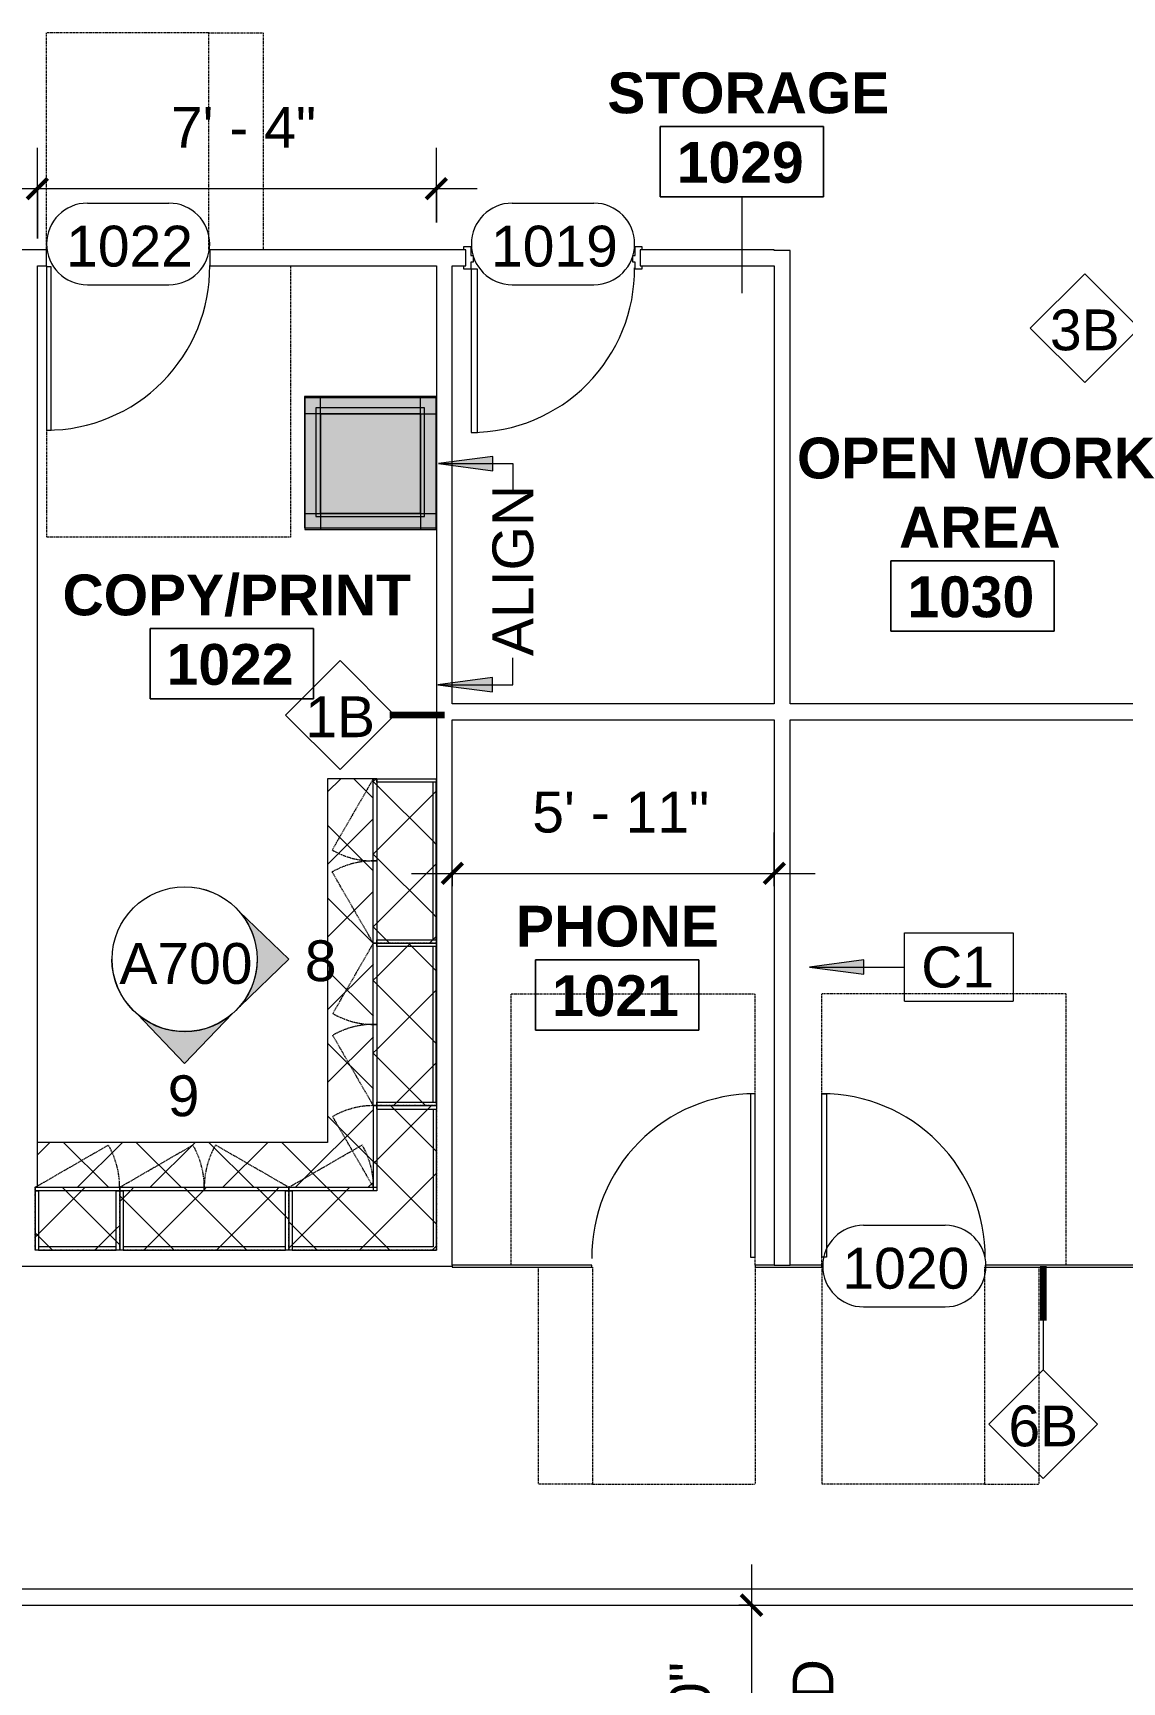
# Model space of a CAD drawing. Header units: inches. Extents: x 4757 to 6810, y 9919 to 10986.
# Drawn here: x 5946.1 to 6186.2, y 10412.4 to 10775.9 of the extents above; entities that cross this region are included whole.
import ezdxf

# ---------------------------------------------------------------- set-up
doc = ezdxf.new("R2010")
doc.units = ezdxf.units.IN
doc.header["$MEASUREMENT"] = 0
for name, pattern in [('Dash', [0.25, 0.125, -0.125]), ('Dash 1_32_', [0.0625, 0.03125, -0.03125]), ('Hidden', [0.28125, 0.1875, -0.09375])]:
    doc.linetypes.add(name, pattern=pattern)
for name, color, linetype, lineweight in [('A-ANNO-DIMS', 211, 'Continuous', 9), ('A-ANNO-DIMS-96', 211, 'Continuous', 9), ('A-ANNO-KEYN', 231, 'Continuous', 9), ('A-AREA-IDEN', 2, 'Continuous', 9), ('A-DOOR', 31, 'Continuous', 13), ('A-DOOR-IDEN', 31, 'Continuous', 9), ('A-GENM', 13, 'Dash 1_32_', 9), ('A-WALL', 113, 'Continuous', 13), ('A-WALL-IDEN', 211, 'Continuous', 9), ('A-WALL-PATT', 111, 'Continuous', 13), ('Bb-col', 7, 'Continuous', 9), ('G-ANNO-SYMB', 111, 'Continuous', 9), ('G-ANNO-TEXT', 231, 'Continuous', 9), ('I-WALL', 2, 'Continuous', 9), ('Q-CASE', 31, 'Continuous', 9), ('Q-CASE-HDLN', 31, 'Dash', 9), ('Rosslyn Plaza North_1777 North Kent St _W632_-09_dwg', 8, 'Continuous', 9)]:
    doc.layers.add(name, color=color, linetype=linetype, lineweight=lineweight)
doc.styles.add('Arial_3', font='arial.ttf', dxfattribs={"height": 9})
doc.styles.add('Swis721 Lt BT', font='swissl.ttf', dxfattribs={"height": 9})
doc.styles.add('Swis721 Lt BT_B', font='', dxfattribs={"height": 9})
doc.styles.get('Swis721 Lt BT_B').set_extended_font_data('Swis721 Lt BT', bold=True)
doc.dimstyles.new('OTJ_-_3_32__Linear__1_2__Tolerance', dxfattribs={"dimscale": 12, "dimtxt": 9.497835, "dimasz": 0.375, "dimexe": 0.75, "dimexo": 0.5, "dimgap": 0.5, "dimtad": 1, "dimdec": 1, "dimrnd": 0.5, "dimzin": 3, "dimdsep": 46, "dimlunit": 4, "dimtxsty": 'Swis721 Lt BT', "dimblk1": 'OBLIQUE', "dimblk2": 'OBLIQUE', "dimsah": 1, "dimcen": 0.09, "dimdle": 0.75, "dimazin": 0, "dimtfac": 1, "dimtdec": 4, "dimtix": 1, "dimtmove": 0, "dimatfit": 3, "dimfxl": 1, "dimtvp": 1, "dimfrac": 2, "dimtolj": 1, "dimtzin": 0, "dimarcsym": 2})
pattern_1 = [(135, (10613.482, -6037.329), (-8.012227, -8.012227), []), (225, (10613.482, -6037.329), (8.012227, -8.012227), [])]
pattern_2 = [(225, (6004.46, 10505.177), (8.012227, -8.012227), []), (315, (6004.46, 10505.177), (8.012227, 8.012227), [])]
pattern_3 = [(225, (6037.015, 10505.177), (8.012227, -8.012227), []), (315, (6037.015, 10505.177), (8.012227, 8.012227), [])]
pattern_4 = [(135, (10577.25, -6037.344), (-8.012227, -8.012227), []), (225, (10577.25, -6037.344), (8.012227, -8.012227), [])]
pattern_5 = [(225, (5967.174, 10505.177), (8.012227, -8.012227), []), (315, (5967.174, 10505.177), (8.012227, 8.012227), [])]

# ---------------------------------------------------------------- blocks, each defined once
blk = doc.blocks.new('Door - Glass Single - Patch - Short Handle-7125740-Level XX  CONSTRUCTION')
at = {"layer": 'A-DOOR', "lineweight": 20}
for p, q in [((17, -2), (18, -2)), ((17, -38), (17, -2)), ((18, -2), (18, -38)), ((18, -38), (17, -38))]:
    blk.add_line(p, q, dxfattribs=at)
at = {"layer": 'A-DOOR', "lineweight": 9}
blk.add_arc((18, -2), 36, 179.5, 270, dxfattribs=at)
at = {"layer": 'A-GENM'}
for p, q in [((-17.81, 48.06), (-29.81, 48.06)), ((-29.81, 0.25), (-29.81, 48.06)), ((-17.81, 48.06), (18, 48.06)), ((-17.81, 0.25), (-17.81, 48.06)), ((18, 0.25), (18, 48.06)), ((17.97, 0.25), (18, 0.25)), ((-35.81, -0.25), (-35.81, -60.06)), ((17.97, -0.25), (18, -0.25)), ((18, -0.25), (18, -60.06)), ((-35.81, -60.06), (18, -60.06))]:
    blk.add_line(p, q, dxfattribs=at)
blk = doc.blocks.new('C-L SHAPE COUNTER TOP - C-L SHAPE COUNTER TOP-8491426-Level XX  CONSTRUCTION')
at = {"layer": 'Q-CASE'}
h = blk.add_hatch(dxfattribs=at)
h.set_pattern_fill('FP_4', color=256, style=0, pattern_type=2)
h.set_pattern_definition([(315, (-10507.289, 6035.019), (8.012227, 8.012227), []), (45, (-10507.289, 6035.019), (-8.012227, 8.012227), [])])
h.paths.add_polyline_path([(14.13, 13.87), (67.97, 13.91), (67.97, 13.93), (104.2, 13.93), (104.2, 24), (24, 24), (24, 88), (14.13, 88), (14.13, 13.91)], flags=0)
h.paths.add_polyline_path([(13.38, 13.87), (13.38, 13.12), (14.13, 13.14), (14.13, 13.87), (13.87, 13.87)], flags=0)
h.paths.add_polyline_path([(32.14, 0), (104.2, 0), (104.2, 0.05), (32.14, 0.04)], flags=0)
for p, q in [((24, 24), (24, 88)), ((104.2, 24), (24, 24)), ((104.2, 13.93), (104.2, 24)), ((104.2, 0), (104.2, 0.05))]:
    blk.add_line(p, q, dxfattribs=at)
blk = doc.blocks.new('Door - Glass Single - Patch - Short Handle-7276313-Level XX  CONSTRUCTION')
at = {"layer": 'A-DOOR', "lineweight": 20}
for p, q in [((17, 38), (17, 2)), ((18, 38), (17, 38)), ((18, 2), (18, 38)), ((17, 2), (18, 2))]:
    blk.add_line(p, q, dxfattribs=at)
at = {"layer": 'A-DOOR', "lineweight": 9}
blk.add_arc((18, 2), 36, 90, 180.5, dxfattribs=at)
at = {"layer": 'A-GENM'}
for p, q in [((-35.81, 61.56), (18, 61.56)), ((-35.81, 1.75), (-35.81, 61.56)), ((18, 1.75), (18, 61.56)), ((17.97, 1.75), (18, 1.75)), ((-29.81, -1.75), (-29.81, -49.56)), ((-17.81, -1.75), (-17.81, -49.56)), ((17.97, -1.75), (18, -1.75)), ((18, -1.75), (18, -49.56)), ((-17.81, -49.56), (-29.81, -49.56)), ((-17.81, -49.56), (18, -49.56))]:
    blk.add_line(p, q, dxfattribs=at)
blk = doc.blocks.new('Door - Single - Solid Door-8708855-Level XX  CONSTRUCTION')
at = {"layer": 'A-DOOR', "lineweight": 9}
for p, q in [((-15.63, 2.41), (-14.13, 2.41)), ((-15.63, 1.66), (-15.63, 2.41)), ((-14.13, 2.41), (-14.13, 0.41)), ((-14.13, 0.41), (-13.63, 0.41)), ((-13.63, 0.41), (-13.63, -1.09)), ((21.62, 0.41), (22.12, 0.41)), ((21.62, -1.09), (21.62, 0.41)), ((22.12, 2.41), (23.62, 2.41)), ((22.12, 0.41), (22.12, 2.41)), ((23.62, 2.41), (23.62, 1.66)), ((-15.63, -2.59), (-15.63, -1.84)), ((-14.13, -2.59), (-15.63, -2.59)), ((-14.13, -1.09), (-14.13, -2.59)), ((-13.63, -1.09), (-14.13, -1.09)), ((22.12, -1.09), (21.62, -1.09)), ((22.12, -2.59), (22.12, -1.09)), ((23.62, -2.59), (22.12, -2.59)), ((23.62, -1.84), (23.62, -2.59))]:
    blk.add_line(p, q, dxfattribs=at)
at = {"layer": 'A-DOOR'}
for p, q in [((-12.63, -2.59), (-14.01, -2.59)), ((-14.01, -2.59), (-14.01, -38.59)), ((-12.63, -38.59), (-12.63, -2.59)), ((-14.01, -38.59), (-12.63, -38.59))]:
    blk.add_line(p, q, dxfattribs=at)
at = {"layer": 'A-DOOR', "lineweight": 9}
blk.add_arc((-14.01, -2.59), 36, 270, 0.5, dxfattribs=at)
blk = doc.blocks.new('CW Cupbd Ohead - 37_h x 13 7_8_d - 2 Doors - 1 Shelf-8874290-Level XX  CONSTRUCTION')
at = {"layer": 'Q-CASE'}
h = blk.add_hatch(dxfattribs=at)
h.set_pattern_fill('FP_19', color=256, style=0, pattern_type=2)
h.set_pattern_definition(pattern_1)
h.paths.add_polyline_path([(2.75, -15.45), (2.75, -2.36), (2, -2.36), (2, -15.45)], flags=0)
h = blk.add_hatch(dxfattribs=at)
h.set_pattern_fill('FP_19', color=256, style=0, pattern_type=2)
h.set_pattern_definition(pattern_1)
h.paths.add_polyline_path([(37.48, -3.11), (37.48, -2.36), (2.75, -2.36), (2.75, -3.11), (20.83, -3.11)], flags=0)
h = blk.add_hatch(dxfattribs=at)
h.set_pattern_fill('FP_19', color=256, style=0, pattern_type=2)
h.set_pattern_definition(pattern_1)
h.paths.add_polyline_path([(37.48, -15.45), (37.48, -3.11), (2.75, -3.11), (2.75, -15.45), (20.83, -15.45)], flags=0)
h = blk.add_hatch(dxfattribs=at)
h.set_pattern_fill('FP_19', color=256, style=0, pattern_type=2)
h.set_pattern_definition(pattern_1)
h.paths.add_polyline_path([(38.23, -15.45), (38.23, -2.36), (37.48, -2.36), (37.48, -15.45)], flags=0)
h = blk.add_hatch(dxfattribs=at)
h.set_pattern_fill('FP_19', color=256, style=0, pattern_type=2)
h.set_pattern_definition(pattern_1)
h.paths.add_polyline_path([(20.11, -15.45), (2, -15.45), (2, -16.24), (20.11, -16.24)], flags=0)
h = blk.add_hatch(dxfattribs=at)
h.set_pattern_fill('FP_19', color=256, style=0, pattern_type=2)
h.set_pattern_definition(pattern_1)
h.paths.add_polyline_path([(38.23, -15.45), (20.11, -15.45), (20.11, -16.24), (38.23, -16.24)], flags=0)
for p, q in [((2, -2.36), (2.75, -2.36)), ((2, -15.45), (2, -2.36)), ((2.75, -2.36), (2.75, -15.45)), ((37.48, -2.36), (2.75, -2.36)), ((2.75, -3.11), (37.48, -3.11)), ((37.48, -2.36), (38.23, -2.36)), ((37.48, -15.45), (37.48, -2.36)), ((38.23, -15.45), (38.23, -2.36)), ((2, -15.45), (20.11, -15.45)), ((2, -15.45), (2, -16.24)), ((2.75, -15.45), (2, -15.45)), ((20.11, -16.24), (2, -16.24)), ((20.11, -16.24), (20.11, -15.45)), ((20.11, -15.45), (38.23, -15.45)), ((20.11, -15.45), (20.11, -16.24)), ((38.23, -16.24), (20.11, -16.24)), ((38.23, -15.45), (37.48, -15.45)), ((38.23, -16.24), (38.23, -15.45))]:
    blk.add_line(p, q, dxfattribs=at)
at = {"layer": 'Q-CASE', "linetype": 'Hidden'}
for p, q in [((2, -16.24), (17.68, -25.3)), ((38.23, -16.24), (22.54, -25.3))]:
    blk.add_line(p, q, dxfattribs=at)
for centre, start, end in [((2, -16.24), 330, 0.5), ((38.23, -16.24), 179.5, 210)]:
    blk.add_arc(centre, 18.12, start, end, dxfattribs=at)
at = {"layer": 'Q-CASE-HDLN'}
for p, q in [((2, -16.24), (2, -2.36)), ((2, -2.36), (38.23, -2.36)), ((38.23, -2.36), (38.23, -16.24)), ((38.23, -16.24), (2, -16.24))]:
    blk.add_line(p, q, dxfattribs=at)
blk = doc.blocks.new('CW Cupbd Ohead - 37_h x 13 7_8_d - 2 Doors - 1 Shelf-8874303-Level XX  CONSTRUCTION')
at = {"layer": 'Q-CASE'}
h = blk.add_hatch(dxfattribs=at)
h.set_pattern_fill('FP_20', color=256, style=0, pattern_type=2)
h.set_pattern_definition(pattern_2)
h.paths.add_polyline_path([(2, -2.36), (2, -15.45), (2.75, -15.45), (2.75, -2.36)], flags=0)
h = blk.add_hatch(dxfattribs=at)
h.set_pattern_fill('FP_20', color=256, style=0, pattern_type=2)
h.set_pattern_definition(pattern_2)
h.paths.add_polyline_path([(38.53, -2.36), (2.75, -2.36), (2.75, -3.11), (38.53, -3.11)], flags=0)
h = blk.add_hatch(dxfattribs=at)
h.set_pattern_fill('FP_20', color=256, style=0, pattern_type=2)
h.set_pattern_definition(pattern_2)
h.paths.add_polyline_path([(38.53, -3.11), (2.75, -3.11), (2.75, -15.45), (38.53, -15.45), (38.53, -12.57)], flags=0)
h = blk.add_hatch(dxfattribs=at)
h.set_pattern_fill('FP_20', color=256, style=0, pattern_type=2)
h.set_pattern_definition(pattern_2)
h.paths.add_polyline_path([(39.28, -2.36), (38.53, -2.36), (38.53, -15.45), (39.28, -15.45), (39.28, -12.57)], flags=0)
h = blk.add_hatch(dxfattribs=at)
h.set_pattern_fill('FP_20', color=256, style=0, pattern_type=2)
h.set_pattern_definition(pattern_2)
h.paths.add_polyline_path([(20.64, -15.45), (2, -15.45), (2, -16.24), (20.64, -16.24)], flags=0)
h = blk.add_hatch(dxfattribs=at)
h.set_pattern_fill('FP_20', color=256, style=0, pattern_type=2)
h.set_pattern_definition(pattern_2)
h.paths.add_polyline_path([(39.28, -15.45), (20.64, -15.45), (20.64, -16.24), (39.28, -16.24)], flags=0)
for p, q in [((2, -2.36), (2.75, -2.36)), ((2, -15.45), (2, -2.36)), ((2.75, -2.36), (2.75, -15.45)), ((38.53, -2.36), (2.75, -2.36)), ((2.75, -3.11), (38.53, -3.11)), ((38.53, -2.36), (39.28, -2.36)), ((38.53, -15.45), (38.53, -2.36)), ((39.28, -15.45), (39.28, -2.36)), ((2, -15.45), (20.64, -15.45)), ((2, -15.45), (2, -16.24)), ((2.75, -15.45), (2, -15.45)), ((20.64, -16.24), (2, -16.24)), ((20.64, -16.24), (20.64, -15.45)), ((20.64, -15.45), (39.28, -15.45)), ((20.64, -15.45), (20.64, -16.24)), ((39.28, -16.24), (20.64, -16.24)), ((39.28, -15.45), (38.53, -15.45)), ((39.28, -16.24), (39.28, -15.45))]:
    blk.add_line(p, q, dxfattribs=at)
at = {"layer": 'Q-CASE', "linetype": 'Hidden'}
for p, q in [((2, -16.24), (18.14, -25.56)), ((39.28, -16.24), (23.14, -25.56))]:
    blk.add_line(p, q, dxfattribs=at)
for centre, start, end in [((2, -16.24), 330, 0.5), ((39.28, -16.24), 179.5, 210)]:
    blk.add_arc(centre, 18.64, start, end, dxfattribs=at)
at = {"layer": 'Q-CASE-HDLN'}
for p, q in [((2, -16.24), (2, -2.36)), ((2, -2.36), (39.28, -2.36)), ((39.28, -2.36), (39.28, -16.24)), ((39.28, -16.24), (2, -16.24))]:
    blk.add_line(p, q, dxfattribs=at)
blk = doc.blocks.new('CW Cupbd Ohead Cnr - 23_5_h x 13 7_8_d - 1 Shelf-8485591-Level XX  CONSTRUCTION')
at = {"layer": 'Q-CASE'}
h = blk.add_hatch(dxfattribs=at)
h.set_pattern_fill('FP_21', color=256, style=0, pattern_type=2)
h.set_pattern_definition(pattern_3)
h.paths.add_polyline_path([(33.8, -2.36), (2, -2.36), (2, -33.5), (2.75, -33.5), (2.75, -3.11), (33.8, -3.11)], flags=0)
h = blk.add_hatch(dxfattribs=at)
h.set_pattern_fill('FP_21', color=256, style=0, pattern_type=2)
h.set_pattern_definition(pattern_3)
h.paths.add_polyline_path([(33.8, -3.11), (2.75, -3.11), (2.75, -33.5), (15.12, -33.5), (15.12, -15.49), (33.8, -15.49), (33.8, -12.57)], flags=0)
h = blk.add_hatch(dxfattribs=at)
h.set_pattern_fill('FP_21', color=256, style=0, pattern_type=2)
h.set_pattern_definition(pattern_3)
h.paths.add_polyline_path([(33.8, -2.36), (33.8, -15.49), (34.55, -15.49), (34.55, -2.36)], flags=0)
h = blk.add_hatch(dxfattribs=at)
h.set_pattern_fill('FP_21', color=256, style=0, pattern_type=2)
h.set_pattern_definition(pattern_3)
h.paths.add_polyline_path([(15.12, -16.24), (15.12, -34.25), (15.87, -34.25), (15.87, -16.24)], flags=0)
h = blk.add_hatch(dxfattribs=at)
h.set_pattern_fill('FP_21', color=256, style=0, pattern_type=2)
h.set_pattern_definition(pattern_3)
h.paths.add_polyline_path([(34.55, -15.49), (15.87, -15.49), (15.87, -16.24), (34.55, -16.24)], flags=0)
h = blk.add_hatch(dxfattribs=at)
h.set_pattern_fill('FP_21', color=256, style=0, pattern_type=2)
h.set_pattern_definition(pattern_3)
h.paths.add_polyline_path([(15.12, -33.5), (2, -33.5), (2, -34.25), (15.12, -34.25)], flags=0)
for p, q in [((33.8, -2.36), (2, -2.36)), ((2, -2.36), (2, -33.5)), ((2.75, -33.5), (2.75, -3.11)), ((2.75, -3.11), (33.8, -3.11)), ((33.8, -2.36), (34.55, -2.36)), ((33.8, -15.49), (33.8, -2.36)), ((34.55, -15.49), (34.55, -2.36)), ((15.12, -16.24), (15.12, -15.49)), ((15.12, -15.49), (15.87, -15.49)), ((15.12, -34.25), (15.12, -16.24)), ((15.87, -16.24), (15.12, -16.24)), ((15.87, -15.49), (34.55, -15.49)), ((15.87, -15.49), (15.87, -16.24)), ((15.87, -16.24), (15.87, -34.25)), ((34.55, -16.24), (15.87, -16.24)), ((34.55, -15.49), (33.8, -15.49)), ((34.55, -16.24), (34.55, -15.49)), ((2, -34.25), (2, -33.5)), ((15.12, -33.5), (2, -33.5)), ((15.12, -34.25), (2, -34.25)), ((15.12, -33.5), (15.12, -34.25)), ((15.12, -34.25), (15.87, -34.25))]:
    blk.add_line(p, q, dxfattribs=at)
at = {"layer": 'Q-CASE', "linetype": 'Hidden'}
for p, q in [((15.87, -16.24), (24.88, -31.84)), ((34.55, -16.24), (18.37, -25.58))]:
    blk.add_line(p, q, dxfattribs=at)
for centre, radius, start, end in [((34.55, -16.24), 18.68, 179.5, 210), ((15.87, -16.24), 18.01, 269.5, 300)]:
    blk.add_arc(centre, radius, start, end, dxfattribs=at)
at = {"layer": 'Q-CASE-HDLN'}
for p, q in [((2, -2.36), (34.55, -2.36)), ((2, -34.25), (2, -2.36)), ((34.55, -2.36), (34.55, -16.24)), ((15.87, -16.24), (15.87, -34.25)), ((34.55, -16.24), (15.87, -16.24)), ((15.87, -34.25), (2, -34.25))]:
    blk.add_line(p, q, dxfattribs=at)
blk = doc.blocks.new('CW Cupbd Ohead - 37_h x 13 7_8_d - 2 Doors - 1 Shelf-8874316-Level XX  CONSTRUCTION')
at = {"layer": 'Q-CASE'}
h = blk.add_hatch(dxfattribs=at)
h.set_pattern_fill('FP_22', color=256, style=0, pattern_type=2)
h.set_pattern_definition(pattern_4)
h.paths.add_polyline_path([(2.75, -15.45), (2.75, -2.36), (2, -2.36), (2, -15.45)], flags=0)
h = blk.add_hatch(dxfattribs=at)
h.set_pattern_fill('FP_22', color=256, style=0, pattern_type=2)
h.set_pattern_definition(pattern_4)
h.paths.add_polyline_path([(37.07, -2.36), (2.75, -2.36), (2.75, -3.11), (37.07, -3.11)], flags=0)
h = blk.add_hatch(dxfattribs=at)
h.set_pattern_fill('FP_22', color=256, style=0, pattern_type=2)
h.set_pattern_definition(pattern_4)
h.paths.add_polyline_path([(37.07, -15.45), (37.07, -3.11), (2.75, -3.11), (2.75, -15.45), (19.91, -15.45)], flags=0)
h = blk.add_hatch(dxfattribs=at)
h.set_pattern_fill('FP_22', color=256, style=0, pattern_type=2)
h.set_pattern_definition(pattern_4)
h.paths.add_polyline_path([(37.82, -15.45), (37.82, -2.36), (37.07, -2.36), (37.07, -15.45)], flags=0)
h = blk.add_hatch(dxfattribs=at)
h.set_pattern_fill('FP_22', color=256, style=0, pattern_type=2)
h.set_pattern_definition(pattern_4)
h.paths.add_polyline_path([(19.91, -15.45), (2, -15.45), (2, -16.24), (19.91, -16.24)], flags=0)
h = blk.add_hatch(dxfattribs=at)
h.set_pattern_fill('FP_22', color=256, style=0, pattern_type=2)
h.set_pattern_definition(pattern_4)
h.paths.add_polyline_path([(37.82, -15.45), (19.91, -15.45), (19.91, -16.24), (37.82, -16.24)], flags=0)
for p, q in [((2, -2.36), (2.75, -2.36)), ((2, -15.45), (2, -2.36)), ((2.75, -2.36), (2.75, -15.45)), ((37.07, -2.36), (2.75, -2.36)), ((2.75, -3.11), (37.07, -3.11)), ((37.07, -2.36), (37.82, -2.36)), ((37.07, -15.45), (37.07, -2.36)), ((37.82, -15.45), (37.82, -2.36)), ((2, -15.45), (19.91, -15.45)), ((2, -15.45), (2, -16.24)), ((2.75, -15.45), (2, -15.45)), ((19.91, -16.24), (2, -16.24)), ((19.91, -16.24), (19.91, -15.45)), ((19.91, -15.45), (37.82, -15.45)), ((19.91, -15.45), (19.91, -16.24)), ((37.82, -16.24), (19.91, -16.24)), ((37.82, -15.45), (37.07, -15.45)), ((37.82, -16.24), (37.82, -15.45))]:
    blk.add_line(p, q, dxfattribs=at)
at = {"layer": 'Q-CASE', "linetype": 'Hidden'}
for p, q in [((2, -16.24), (17.51, -25.19)), ((37.82, -16.24), (22.31, -25.19))]:
    blk.add_line(p, q, dxfattribs=at)
for centre, start, end in [((2, -16.24), 330, 0.5), ((37.82, -16.24), 179.5, 210)]:
    blk.add_arc(centre, 17.91, start, end, dxfattribs=at)
at = {"layer": 'Q-CASE-HDLN'}
for p, q in [((2, -16.24), (2, -2.36)), ((2, -2.36), (37.82, -2.36)), ((37.82, -2.36), (37.82, -16.24)), ((37.82, -16.24), (2, -16.24))]:
    blk.add_line(p, q, dxfattribs=at)
blk = doc.blocks.new('CW Cupbd Ohead1 - 37_h x 13 7_8_d - 1 Door - 1 Shelf 2-8865411-Level XX  CONSTRUCTION')
at = {"layer": 'Q-CASE'}
h = blk.add_hatch(dxfattribs=at)
h.set_pattern_fill('FP_23', color=256, style=0, pattern_type=2)
h.set_pattern_definition(pattern_5)
h.paths.add_polyline_path([(2, -2.36), (2, -15.45), (2.75, -15.45), (2.75, -2.36)], flags=0)
h = blk.add_hatch(dxfattribs=at)
h.set_pattern_fill('FP_23', color=256, style=0, pattern_type=2)
h.set_pattern_definition(pattern_5)
h.paths.add_polyline_path([(2.75, -2.36), (2.75, -3.11), (19.89, -3.11), (19.89, -2.36)], flags=0)
h = blk.add_hatch(dxfattribs=at)
h.set_pattern_fill('FP_23', color=256, style=0, pattern_type=2)
h.set_pattern_definition(pattern_5)
h.paths.add_polyline_path([(19.89, -3.11), (2.75, -3.11), (2.75, -15.45), (19.89, -15.45), (19.89, -12.57)], flags=0)
h = blk.add_hatch(dxfattribs=at)
h.set_pattern_fill('FP_23', color=256, style=0, pattern_type=2)
h.set_pattern_definition(pattern_5)
h.paths.add_polyline_path([(19.89, -2.36), (19.89, -15.45), (20.64, -15.45), (20.64, -2.36)], flags=0)
h = blk.add_hatch(dxfattribs=at)
h.set_pattern_fill('FP_23', color=256, style=0, pattern_type=2)
h.set_pattern_definition(pattern_5)
h.paths.add_polyline_path([(2, -15.45), (2, -16.24), (20.64, -16.24), (20.64, -15.45)], flags=0)
for p, q in [((2, -2.36), (2.75, -2.36)), ((2, -15.45), (2, -2.36)), ((2.75, -2.36), (2.75, -15.45)), ((19.89, -2.36), (2.75, -2.36)), ((2.75, -3.11), (19.89, -3.11)), ((19.89, -2.36), (20.64, -2.36)), ((19.89, -15.45), (19.89, -2.36)), ((20.64, -15.45), (20.64, -2.36)), ((2, -15.45), (20.64, -15.45)), ((2, -15.45), (2, -16.24)), ((2.75, -15.45), (2, -15.45)), ((20.64, -16.24), (2, -16.24)), ((20.64, -15.45), (19.89, -15.45)), ((20.64, -16.24), (20.64, -15.45))]:
    blk.add_line(p, q, dxfattribs=at)
at = {"layer": 'Q-CASE', "linetype": 'Hidden'}
blk.add_line((20.64, -16.24), (4.49, -25.56), dxfattribs=at)
blk.add_arc((20.64, -16.24), 18.64, 179.5, 210, dxfattribs=at)
at = {"layer": 'Q-CASE-HDLN'}
for p, q in [((2, -16.24), (2, -2.36)), ((2, -2.36), (20.64, -2.36)), ((20.64, -2.36), (20.64, -16.24)), ((20.64, -16.24), (2, -16.24))]:
    blk.add_line(p, q, dxfattribs=at)
blk = doc.blocks.new('Door - Glass Single - Patch - Short Handle-7125741-Level XX  CONSTRUCTION')
at = {"layer": 'A-DOOR', "lineweight": 20}
for p, q in [((17, 38), (17, 2)), ((18, 38), (17, 38)), ((18, 2), (18, 38)), ((17, 2), (18, 2))]:
    blk.add_line(p, q, dxfattribs=at)
at = {"layer": 'A-DOOR', "lineweight": 9}
blk.add_arc((18, 2), 36, 90, 180.5, dxfattribs=at)
at = {"layer": 'A-GENM'}
for p, q in [((-35.81, 60.06), (18, 60.06)), ((-35.81, 0.25), (-35.81, 60.06)), ((18, 0.25), (18, 60.06)), ((17.97, 0.25), (18, 0.25)), ((-29.81, -0.25), (-29.81, -48.06)), ((-17.81, -0.25), (-17.81, -48.06)), ((17.97, -0.25), (18, -0.25)), ((18, -0.25), (18, -48.06)), ((-17.81, -48.06), (-29.81, -48.06)), ((-17.81, -48.06), (18, -48.06))]:
    blk.add_line(p, q, dxfattribs=at)
blk = doc.blocks.new('Rosslyn Plaza North_1777 North Kent St _W632_-09_dwg-6954577-Level XX  CONSTRUCTION')
at = {"layer": 'Bb-col', "flags": 128}
for points in [[(6005.92, 10666.79), (6034.92, 10666.79), (6034.92, 10695.79), (6005.92, 10695.79)], [(6008.42, 10669.29), (6032.42, 10669.29), (6032.42, 10693.29), (6008.42, 10693.29)]]:
    blk.add_lwpolyline(points, close=True, dxfattribs=at)
blk = doc.blocks.new('Elevation - Filled Arrow 2-347888-Level XX  CONSTRUCTION')
at = {"layer": 'G-ANNO-SYMB'}
blk.add_circle((0, 0), 0.1664, dxfattribs=at)
blk = doc.blocks.new('Elevation - Filled Arrow-151867-Level XX  CONSTRUCTION')
at = {"layer": 'G-ANNO-SYMB'}
h = blk.add_hatch(color=256, dxfattribs=at)
edge = h.paths.add_edge_path(flags=0)
edge.add_line((0, 0.2393), (0.1103, 0.1247))
edge.add_arc((-0.0002, -0.0002), 0.1667, 48.498, 130.5571)
edge.add_line((-0.1085, 0.1265), (0, 0.2393))
for p, q in [((0, 0.2393), (-0.1085, 0.1265)), ((-0.1084, 0.1266), (0, 0.2393)), ((0, 0.2393), (-0.1084, 0.1266)), ((0, 0.2393), (0.11, 0.1249)), ((0.1103, 0.1247), (0, 0.2393))]:
    blk.add_line(p, q, dxfattribs=at)
blk.add_arc((-0.0002, -0.0002), 0.1667, 48.498, 130.5571, dxfattribs=at)
blk.add_ellipse((-0.0002, -0.0001), major_axis=(-0.1667, 0), ratio=0.999376, start_param=3.141593, end_param=6.283185, dxfattribs=at)
blk = doc.blocks.new('Room Tag - Room Name and Number-3379422-Level XX  CONSTRUCTION')
at = {"layer": 'A-AREA-IDEN'}
for p, q in [((-0.1881, -0.1636), (-0.1881, -0.0018)), ((-0.1881, -0.0018), (0.1869, -0.0018)), ((0.1869, -0.0018), (-0.1881, -0.0018)), ((-0.1881, -0.0018), (-0.1881, -0.1636)), ((0.1869, -0.0018), (0.1869, -0.1636)), ((0.1869, -0.1636), (0.1869, -0.0018)), ((0.1869, -0.1636), (-0.1881, -0.1636)), ((-0.1881, -0.1636), (0.1869, -0.1636))]:
    blk.add_line(p, q, dxfattribs=at)
blk = doc.blocks.new('Door Tag - Door Tag-41184-Level XX  CONSTRUCTION')
at = {"layer": 'A-DOOR-IDEN'}
for p, q in [((-0.09375, 0.09375), (0.09375, 0.09375)), ((-0.09375, -0.09375), (0.09375, -0.09375))]:
    blk.add_line(p, q, dxfattribs=at)
for centre, start, end in [((-0.09375, 0), 90, 270), ((0.09375, 0), 270, 90)]:
    blk.add_arc(centre, 0.09375, start, end, dxfattribs=at)
blk = doc.blocks.new('Wall Tag - 1_4_-62626-Level XX  CONSTRUCTION')
at = {"layer": 'A-WALL-IDEN'}
for p, q in [((-0.125, 0), (0, 0.125)), ((0, 0.125), (0.125, 0)), ((-0.125, 0), (0, -0.125)), ((0, -0.125), (0.125, 0))]:
    blk.add_line(p, q, dxfattribs=at)
blk = doc.blocks.new('DIMBLOCK10-Level XX  CONSTRUCTION')
at = {"layer": 'A-ANNO-DIMS-96'}
for p, q in [((6038.52, 10587.81), (6038.52, 10599.63)), ((6109.52, 10587.81), (6109.52, 10599.63)), ((6029.52, 10590.63), (6118.52, 10590.63)), ((6038.52, 10590.63), (6038.52, 10587.81)), ((6109.52, 10590.63), (6109.52, 10587.81))]:
    blk.add_line(p, q, dxfattribs=at)
at = {"layer": 'A-ANNO-DIMS-96', "lineweight": 50}
for p, q in [((6038.52, 10590.63), (6036.27, 10588.38)), ((6038.52, 10590.63), (6040.77, 10592.88)), ((6109.52, 10590.63), (6107.27, 10588.38)), ((6109.52, 10590.63), (6111.77, 10592.88))]:
    blk.add_line(p, q, dxfattribs=at)
at = {"layer": 'A-ANNO-DIMS-96', "color": 0, "insert": (6056.15, 10608.64), "char_height": 9, "width": 42.8759, "attachment_point": 1, "line_spacing_factor": 1.005062, "style": 'Swis721 Lt BT'}
blk.add_mtext('5\' - 11"', dxfattribs=at)
blk = doc.blocks.new('_Oblique')
at = {"color": 0, "linetype": 'ByBlock', "lineweight": -2}
blk.add_line((-0.5, -0.5), (0.5, 0.5), dxfattribs=at)
blk = doc.blocks.new('DIMBLOCK14-Level XX  CONSTRUCTION')
at = {"layer": 'A-ANNO-DIMS-96'}
for p, q in [((6104.48, 10438.29), (6104.48, 10360.29)), ((6101.66, 10429.29), (6113.48, 10429.29)), ((6104.48, 10429.29), (6101.66, 10429.29)), ((6101.66, 10369.29), (6113.48, 10369.29)), ((6104.48, 10369.29), (6101.66, 10369.29))]:
    blk.add_line(p, q, dxfattribs=at)
at = {"layer": 'A-ANNO-DIMS-96', "lineweight": 50}
for p, q in [((6104.48, 10429.29), (6102.23, 10431.54)), ((6104.48, 10429.29), (6106.73, 10427.04)), ((6104.48, 10369.29), (6102.23, 10371.54)), ((6104.48, 10369.29), (6106.73, 10367.04))]:
    blk.add_line(p, q, dxfattribs=at)
at = {"layer": 'A-ANNO-DIMS-96', "color": 0, "char_height": 9, "attachment_point": 1, "rotation": 90, "line_spacing_factor": 1.005062, "style": 'Swis721 Lt BT'}
for s, insert, width in [('5\' - 0"', (6086.47, 10384.74), 34.9159), ('HOLD', (6113.54, 10382.48), 40.3432)]:
    blk.add_mtext(s, dxfattribs=dict(at, insert=insert, width=width))
blk = doc.blocks.new('Keynote Tag - Keynote Number - Boxed-135510-Level XX  CONSTRUCTION')
at = {"layer": 'A-ANNO-KEYN'}
for p, q in [((-0.125, -0.0792), (-0.125, 0.0781)), ((-0.125, 0.0781), (0.125, 0.0781)), ((0.125, 0.0781), (0.125, -0.0792)), ((-0.125, -0.0792), (0.125, -0.0792))]:
    blk.add_line(p, q, dxfattribs=at)
blk = doc.blocks.new('DIMBLOCK30-Level XX  CONSTRUCTION')
at = {"layer": 'A-ANNO-DIMS-96'}
for p, q in [((5947.02, 10730.6), (5947.02, 10750.59)), ((6035.02, 10734.1), (6035.02, 10750.59)), ((5938.02, 10741.59), (6044.02, 10741.59)), ((5947.02, 10741.59), (5947.02, 10730.6)), ((6035.02, 10741.59), (6035.02, 10734.1))]:
    blk.add_line(p, q, dxfattribs=at)
at = {"layer": 'A-ANNO-DIMS-96', "lineweight": 50}
for p, q in [((5947.02, 10741.59), (5949.27, 10743.84)), ((6035.02, 10741.59), (6037.27, 10743.84)), ((5947.02, 10741.59), (5944.77, 10739.34)), ((6035.02, 10741.59), (6032.77, 10739.34))]:
    blk.add_line(p, q, dxfattribs=at)
at = {"layer": 'A-ANNO-DIMS-96', "color": 0, "insert": (5976.47, 10759.6), "char_height": 9, "width": 34.9159, "attachment_point": 1, "line_spacing_factor": 1.005062, "style": 'Swis721 Lt BT'}
blk.add_mtext('7\' - 4"', dxfattribs=at)

msp = doc.modelspace()

# ---------------------------------------------------------------- hatches: boundary and pattern name
at = {"layer": 'A-ANNO-KEYN'}
msp.add_hatch(color=256, dxfattribs=at).paths.add_polyline_path([(6117.24, 10569.97), (6129.24, 10568.39), (6129.24, 10571.55)], flags=0)
at = {"layer": 'A-WALL'}
msp.add_hatch(color=7, dxfattribs=at).paths.add_polyline_path([(6031.47, 10669.97), (6031.47, 10691.97), (6009.47, 10691.97), (6009.47, 10669.97)], flags=0)
at = {"layer": 'A-WALL-PATT', "lineweight": 9}
for points in [[(6009.47, 10669.97), (6009.47, 10695.47), (6005.97, 10695.47), (6005.97, 10669.97)], [(6034.97, 10691.97), (6034.97, 10695.47), (6009.47, 10695.47), (6009.47, 10691.97), (6031.47, 10691.97)], [(6031.47, 10666.47), (6034.97, 10666.47), (6034.97, 10691.97), (6031.47, 10691.97), (6031.47, 10667.55)], [(6005.97, 10666.47), (6031.47, 10666.47), (6031.47, 10669.97), (6005.97, 10669.97), (6005.97, 10667.55)]]:
    msp.add_hatch(color=7, dxfattribs=at).paths.add_polyline_path(points, flags=0)
at = {"layer": 'G-ANNO-TEXT'}
for points in [[(6035.46, 10680.97), (6047.46, 10679.39), (6047.46, 10682.55)], [(6035.36, 10632.22), (6047.36, 10630.65), (6047.36, 10633.8)]]:
    msp.add_hatch(color=7, dxfattribs=at).paths.add_polyline_path(points, flags=0)

# ---------------------------------------------------------------- linework, layer by layer
at = {"layer": 'A-ANNO-KEYN'}
for p, q in [((6129.24, 10571.55), (6117.24, 10569.97)), ((6117.24, 10569.97), (6129.24, 10568.39)), ((6117.24, 10569.97), (6138.19, 10569.97)), ((6129.24, 10568.39), (6129.24, 10571.55))]:
    msp.add_line(p, q, dxfattribs=at)
at = {"layer": 'A-AREA-IDEN'}
msp.add_line((6102.42, 10718.57), (6102.46, 10739.79), dxfattribs=at)
at = {"layer": 'A-WALL'}
for p, q in [((6009.47, 10669.97), (6009.47, 10695.47)), ((6031.47, 10695.47), (6009.47, 10695.47)), ((6009.47, 10666.47), (6031.47, 10666.47)), ((6038.52, 10504.29), (6038.52, 10504.04)), ((6109.52, 10504.29), (6113.02, 10504.29))]:
    msp.add_line(p, q, dxfattribs=at)
at = {"layer": 'A-WALL', "color": 55}
for p, q in [((6005.97, 10691.97), (6005.97, 10669.97)), ((6031.47, 10691.97), (6034.97, 10691.97)), ((6034.97, 10669.97), (6034.97, 10691.97)), ((6005.97, 10669.97), (6009.47, 10669.97)), ((6031.47, 10669.97), (6031.47, 10666.47))]:
    msp.add_line(p, q, dxfattribs=at)
at = {"layer": 'A-WALL', "lineweight": 9}
for p, q in [((6009.47, 10691.97), (6009.47, 10669.97)), ((6031.47, 10691.97), (6009.47, 10691.97)), ((6031.47, 10669.97), (6031.47, 10691.97)), ((6009.47, 10669.97), (6031.47, 10669.97))]:
    msp.add_line(p, q, dxfattribs=at)
at = {"layer": 'A-WALL-IDEN', "lineweight": 90}
for p, q in [((6036.77, 10625.53), (6024.77, 10625.53)), ((6168.8, 10504.04), (6168.8, 10492.04))]:
    msp.add_line(p, q, dxfattribs=at)
at = {"layer": 'A-WALL-IDEN'}
for p, q in [((6036.77, 10625.53), (6025.77, 10625.53)), ((6168.8, 10504.04), (6168.8, 10481.19))]:
    msp.add_line(p, q, dxfattribs=at)
at = {"layer": 'G-ANNO-TEXT', "color": 7}
for p, q in [((6047.46, 10682.55), (6035.46, 10680.97)), ((6047.46, 10679.39), (6047.46, 10682.55)), ((6035.46, 10680.97), (6047.46, 10679.39)), ((6035.46, 10680.97), (6051.87, 10680.97)), ((6051.87, 10680.97), (6051.87, 10675.16)), ((6051.87, 10675.16), (6051.87, 10674.91)), ((6051.87, 10632.22), (6051.87, 10638.16)), ((6047.36, 10633.8), (6035.36, 10632.22)), ((6035.36, 10632.22), (6047.36, 10630.65)), ((6035.36, 10632.22), (6051.87, 10632.22)), ((6047.36, 10630.65), (6047.36, 10633.8))]:
    msp.add_line(p, q, dxfattribs=at)
at = {"layer": 'I-WALL', "lineweight": 13}
for p, q in [((5949.04, 10728.1), (5907.04, 10728.1)), ((5949.04, 10724.6), (5949.04, 10728.1)), ((6041.47, 10728.1), (5985.04, 10728.1)), ((5985.04, 10728.1), (5985.04, 10724.6)), ((6041.47, 10724.6), (6041.47, 10728.1)), ((6109.52, 10728.1), (6079.97, 10728.1)), ((6079.97, 10728.1), (6079.97, 10724.6)), ((6109.52, 10727.99), (6109.52, 10728.1)), ((6113.02, 10727.99), (6109.52, 10727.99)), ((6113.02, 10627.99), (6113.02, 10727.99)), ((5947.02, 10521.41), (5947.02, 10724.6)), ((5947.02, 10724.6), (5949.04, 10724.6)), ((5985.04, 10724.6), (6035.02, 10724.6)), ((6035.02, 10724.6), (6035.02, 10539.43)), ((6038.52, 10627.99), (6038.52, 10724.6)), ((6038.52, 10724.6), (6041.47, 10724.6)), ((6079.97, 10724.6), (6109.52, 10724.6)), ((6109.52, 10724.6), (6109.52, 10627.99)), ((6031.47, 10691.97), (6031.47, 10695.47)), ((6009.47, 10691.97), (6005.97, 10691.97)), ((6009.47, 10669.97), (6009.47, 10666.47)), ((6031.47, 10669.97), (6034.97, 10669.97)), ((6109.52, 10627.99), (6038.52, 10627.99)), ((6205.98, 10627.99), (6113.02, 10627.99)), ((6038.52, 10504.29), (6038.52, 10624.49)), ((6038.52, 10624.49), (6109.52, 10624.49)), ((6109.52, 10624.49), (6109.52, 10504.29)), ((6113.02, 10624.49), (6223.45, 10624.49)), ((6113.02, 10504.29), (6113.02, 10624.49)), ((5940.04, 10504.04), (6038.52, 10504.04)), ((6069.27, 10504.29), (6038.52, 10504.29)), ((6038.52, 10504.04), (6038.52, 10503.79)), ((6038.52, 10503.79), (6069.27, 10503.79)), ((6069.27, 10503.79), (6069.27, 10504.29)), ((6109.52, 10504.29), (6105.27, 10504.29)), ((6105.27, 10504.29), (6105.27, 10503.79)), ((6105.27, 10503.79), (6120.03, 10503.79)), ((6120.03, 10504.29), (6113.02, 10504.29)), ((6120.03, 10503.79), (6120.03, 10504.29)), ((6245.48, 10504.29), (6156.03, 10504.29)), ((6156.03, 10504.29), (6156.03, 10503.79)), ((6156.03, 10503.79), (6425.48, 10503.79)), ((6245.92, 10432.79), (5729.54, 10432.79)), ((5726.04, 10429.29), (6242.41, 10429.29))]:
    msp.add_line(p, q, dxfattribs=at)
at = {"layer": 'I-WALL', "color": 8, "lineweight": 20}
for p, q in [((6009.47, 10695.47), (6005.97, 10695.47)), ((6005.97, 10695.47), (6005.97, 10691.97)), ((6034.97, 10695.47), (6031.47, 10695.47)), ((6034.97, 10691.97), (6034.97, 10695.47)), ((6005.97, 10669.97), (6005.97, 10666.47)), ((6034.97, 10666.47), (6034.97, 10669.97)), ((6005.97, 10666.47), (6009.47, 10666.47)), ((6031.47, 10666.47), (6034.97, 10666.47))]:
    msp.add_line(p, q, dxfattribs=at)
at = {"layer": 'I-WALL'}
for p, q in [((6009.47, 10691.97), (6031.47, 10691.97)), ((6031.47, 10691.97), (6031.47, 10669.97)), ((6031.47, 10669.97), (6009.47, 10669.97))]:
    msp.add_line(p, q, dxfattribs=at)

# ---------------------------------------------------------------- block references
at = {"layer": 'A-ANNO-KEYN', "xscale": 95.99999999999994, "yscale": 95.99999999999994, "zscale": 95.99999999999994}
msp.add_blockref('Keynote Tag - Keynote Number - Boxed-135510-Level XX  CONSTRUCTION', (6150.19, 10570.03), dxfattribs=at)
at = {"layer": 'A-AREA-IDEN', "xscale": 95.99999999999994, "yscale": 95.99999999999994, "zscale": 95.99999999999994}
for p in [(6102.43, 10755.49), (6153.27, 10659.71), (5989.94, 10644.8), (6074.93, 10571.78)]:
    msp.add_blockref('Room Tag - Room Name and Number-3379422-Level XX  CONSTRUCTION', p, dxfattribs=at)
at = {"layer": 'A-DOOR', "rotation": 180}
for name, p in [('Door - Glass Single - Patch - Short Handle-7276313-Level XX  CONSTRUCTION', (5967.04, 10726.35)), ('Door - Glass Single - Patch - Short Handle-7125740-Level XX  CONSTRUCTION', (6138.03, 10504.04))]:
    msp.add_blockref(name, p, dxfattribs=at)
at = {"layer": 'A-DOOR'}
for name, p in [('Door - Single - Solid Door-8708855-Level XX  CONSTRUCTION', (6056.72, 10726.44)), ('Door - Glass Single - Patch - Short Handle-7125741-Level XX  CONSTRUCTION', (6087.27, 10504.04))]:
    msp.add_blockref(name, p, dxfattribs=at)
at = {"layer": 'A-DOOR-IDEN', "xscale": 95.99999999999994, "yscale": 95.99999999999994, "zscale": 95.99999999999994}
for p in [(5967.04, 10729.4), (6060.72, 10729.4), (6138.19, 10504.06)]:
    msp.add_blockref('Door Tag - Door Tag-41184-Level XX  CONSTRUCTION', p, dxfattribs=at)
at = {"layer": 'A-WALL-IDEN', "xscale": 95.99999999999994, "yscale": 95.99999999999994, "zscale": 95.99999999999994}
for p in [(6177.95, 10710.82), (6013.77, 10625.53), (6168.8, 10469.19)]:
    msp.add_blockref('Wall Tag - 1_4_-62626-Level XX  CONSTRUCTION', p, dxfattribs=at)
at = {"layer": 'G-ANNO-SYMB', "xscale": 95.99999999999994, "yscale": 95.99999999999994, "zscale": 95.99999999999994}
msp.add_blockref('Elevation - Filled Arrow 2-347888-Level XX  CONSTRUCTION', (5979.49, 10571.71), dxfattribs=at)
at = {"layer": 'G-ANNO-SYMB', "extrusion": (0, 0, -1), "xscale": 95.99999999999994, "yscale": 95.99999999999994, "zscale": 95.99999999999994}
for rotation in [90.00000000000038, 180]:
    msp.add_blockref('Elevation - Filled Arrow-151867-Level XX  CONSTRUCTION', (-5979.49, 10571.71), dxfattribs=dict(at, rotation=rotation))
at = {"layer": 'Q-CASE'}
for name, p, rotation in [('C-L SHAPE COUNTER TOP - C-L SHAPE COUNTER TOP-8491426-Level XX  CONSTRUCTION', (6035.02, 10507.29), 90.00000000000074), ('CW Cupbd Ohead - 37_h x 13 7_8_d - 2 Doors - 1 Shelf-8874290-Level XX  CONSTRUCTION', (6037.33, 10613.48), 270.0000000000013), ('CW Cupbd Ohead - 37_h x 13 7_8_d - 2 Doors - 1 Shelf-8874316-Level XX  CONSTRUCTION', (6037.34, 10577.25), 270.0000000000011), ('CW Cupbd Ohead Cnr - 23_5_h x 13 7_8_d - 1 Shelf-8485591-Level XX  CONSTRUCTION', (6037.01, 10505.18), 180), ('CW Cupbd Ohead1 - 37_h x 13 7_8_d - 1 Door - 1 Shelf 2-8865411-Level XX  CONSTRUCTION', (5967.17, 10505.18), 180), ('CW Cupbd Ohead - 37_h x 13 7_8_d - 2 Doors - 1 Shelf-8874303-Level XX  CONSTRUCTION', (6004.46, 10505.18), 180)]:
    msp.add_blockref(name, p, dxfattribs=dict(at, rotation=rotation))
at = {"layer": 'Rosslyn Plaza North_1777 North Kent St _W632_-09_dwg', "color": 7}
msp.add_blockref('Rosslyn Plaza North_1777 North Kent St _W632_-09_dwg-6954577-Level XX  CONSTRUCTION', (0, 0), dxfattribs=at)

# ---------------------------------------------------------------- texts
at = {"layer": 'A-ANNO-KEYN', "insert": (6141.91, 10574.48), "char_height": 9, "width": 19.695, "attachment_point": 1, "style": 'Arial_3'}
msp.add_mtext('C1', dxfattribs=at)
at = {"layer": 'A-AREA-IDEN', "char_height": 9, "attachment_point": 1, "style": 'Swis721 Lt BT_B'}
for s, insert, width in [('STORAGE', (6072.7, 10767.21), 71.811), ('1029', (6088.02, 10751.89), 33.936), ('OPEN WORK', (6114.52, 10686.7), 93.627), ('AREA', (6137.02, 10671.45), 39.39), ('COPY/PRINT', (5952.57, 10656.52), 90.294), ('1030', (6138.86, 10656.11), 33.936), ('1022', (5975.53, 10641.2), 33.936), ('PHONE', (6052.56, 10583.49), 53.934), ('1021', (6060.52, 10568.17), 33.936)]:
    msp.add_mtext(s, dxfattribs=dict(at, insert=insert, width=width))
at = {"layer": 'A-DOOR-IDEN', "char_height": 9, "width": 32.724, "attachment_point": 1, "style": 'Swis721 Lt BT'}
for s, insert in [('1022', (5953.37, 10733.42)), ('1019', (6047.05, 10733.42)), ('1020', (6124.53, 10508.08))]:
    msp.add_mtext(s, dxfattribs=dict(at, insert=insert))
at = {"layer": 'A-WALL-IDEN', "char_height": 9, "width": 18.18, "attachment_point": 1, "style": 'Swis721 Lt BT'}
for s, insert in [('3B', (6170.29, 10714.95)), ('1B', (6006.1, 10629.66)), ('6B', (6161.14, 10473.31))]:
    msp.add_mtext(s, dxfattribs=dict(at, insert=insert))
at = {"layer": 'G-ANNO-SYMB', "char_height": 9, "attachment_point": 1}
for s, insert, width, style in [('8', (6005.99, 10575.87), 8.181, 'Swis721 Lt BT'), ('A700', (5965.1, 10575.27), 35.754, 'Arial_3'), ('9', (5975.76, 10546.1), 8.181, 'Swis721 Lt BT')]:
    msp.add_mtext(s, dxfattribs=dict(at, insert=insert, width=width, style=style))
at = {"layer": 'G-ANNO-TEXT', "color": 7, "insert": (6047.37, 10638.54), "char_height": 9, "width": 43.632, "attachment_point": 1, "rotation": 90, "style": 'Swis721 Lt BT'}
msp.add_mtext('ALIGN', dxfattribs=at)

# ---------------------------------------------------------------- dimensions: what is measured, and where the dimension line sits
at = {"layer": 'A-ANNO-DIMS'}
for base, p1, p2, override, picture, middle in [((6035.02, 10741.59), (5947.02, 10724.6), (6035.02, 10728.1), {"dimpost": '<>', "dimfxl": 88.069575}, 'DIMBLOCK30-Level XX  CONSTRUCTION', (5991.02, 10752.09)), ((6109.52, 10590.63), (6038.52, 10593.81), (6109.52, 10593.81), {"dimpost": '<>', "dimfxl": 71}, 'DIMBLOCK10-Level XX  CONSTRUCTION', (6074.02, 10601.25))]:
    dim = msp.add_linear_dim(base=base, p1=p1, p2=p2, dimstyle='OTJ_-_3_32__Linear__1_2__Tolerance', override=override, dxfattribs=at)
    dim.commit()
    dim.dimension.update_dxf_attribs({"geometry": picture, "text_midpoint": middle})
dim = msp.add_linear_dim(base=(6104.48, 10369.29), p1=(6107.66, 10429.29), p2=(6107.66, 10369.29), angle=90, text='<>\\XHOLD', dimstyle='OTJ_-_3_32__Linear__1_2__Tolerance', override={"dimpost": '<>', "dimfxl": 60}, dxfattribs=at)
dim.commit()
dim.dimension.update_dxf_attribs({"geometry": 'DIMBLOCK14-Level XX  CONSTRUCTION', "text_midpoint": (6104.48, 10399.29)})

doc.saveas('drawing.dxf')
